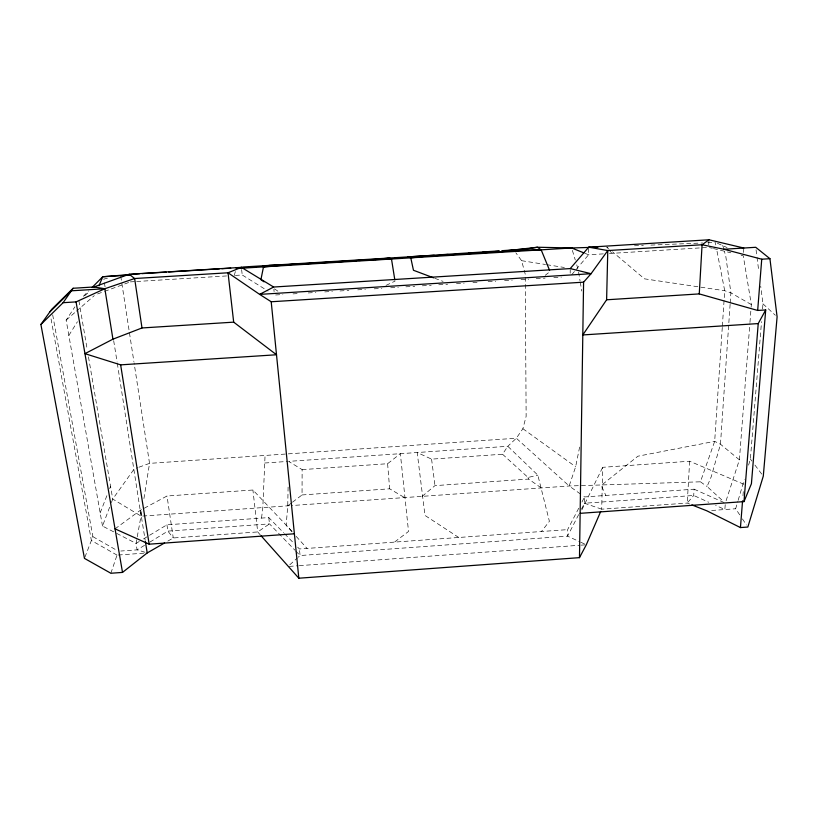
<?xml version="1.0" encoding="UTF-8"?>
<svg xmlns="http://www.w3.org/2000/svg" width="818" height="818" viewBox="0 0 818 818"><rect width="100%" height="100%" fill="white"/><g stroke="black" fill="none" stroke-linecap="round" stroke-linejoin="round"><path stroke-width="0.61" stroke-dasharray="4.09 3.07" d="M292.507 502.201L302.046 494.951L302.128 469.624L288.611 461.372L507.804 446.291L516.322 438.233L522.886 428.714L526.138 416.29L525.238 274.163L521.598 260.686L515.841 252.752M578.735 508.213L567.631 529.624L567.569 536.168L579.686 541.731M570.197 273.151L570.228 269.725M588.694 248.447L588.592 254.776L575.77 269.94M292.016 531.792L286.167 525.32L287.742 505.821L288.161 484.236M689.554 503.99L687.243 503.07L601.7 509.185L602.682 467.313L689.646 461.229L743.879 484.266M261.535 518.101L262.823 507.579L265.052 455.452M689.646 461.229L687.243 503.07L693.715 495.473L694.093 489.184L584.573 496.955L581.496 494.757M708.705 244.848L708.93 241.054M722.274 327.425L714.676 441.342L700.423 481.812L569.175 485.984L291.545 505.555M722.355 326.167L724.717 290.717L716.742 249.879M730.116 304.296L720.464 444.215L711.21 476.792L707.079 486.516L722.591 500.636M730.198 303.018L730.903 292.844L725.811 256.402L724.441 251.494M743.511 252.476L743.756 249.142M726.108 500.718L739.4 459.828L749.861 323.693M749.963 322.415L751.036 308.427M751.139 307.149L751.333 304.603L743.276 255.809L738.317 254.602M742.969 495.728L743.378 490.636M748.593 465.125L750.382 459.062L761.527 321.668M762.56 308.948L762.969 303.856L760.72 286.259M144.97 552.252L137.107 549.86L136.054 543.418L142.138 509.87M143.937 498.561L149.541 463.366L134.08 362.865M580.463 494.031L569.175 485.984L575.637 466.761L580.207 444.184M234.265 275.472L236.197 268.549M739.717 514.859L735.648 508.765L737.805 501.495M738.163 500.279L744.278 479.665M110.87 573.254L117.69 553.152M113.682 531.843L102.495 526.056L109.612 507.272M111.391 502.579L112.731 499.052L134.224 468.918L137.751 467.64M84.888 557.252L92.874 536.659L52.597 314.357M100.164 512.866L107.393 494.389M109.653 488.622L110.553 486.311M581.792 509.972L602.682 467.313M578.643 514.604L567.569 536.168L300.083 555.534L298.212 557.222M581.557 508.929L584.471 503.244L584.573 496.955L581.649 502.579M68.845 335.421L77.434 321.74M102.495 526.056L66.146 320.135L74.867 306.873M458.745 537.477L424.982 515.432L417.2 452.528L431.577 459.133L502.528 454.225L507.804 446.291L537.835 475.146L549.399 521.332L541.434 531.516M571.762 274.674L574.972 270.891M83.313 296.31L88.61 290.973M289.787 564.809L297.271 558.06M66.146 320.135L75.522 311.965M76.463 311.147L94.285 295.635M84.653 295.758L89.438 291.597M422.17 496.342L434.971 485.636L528.612 479.072L541.301 487.947M302.128 469.624L387.609 463.714L400.35 453.683L408.53 531.455L394.501 542.109M545.197 275.318L550.064 271.504M287.742 505.821L291.556 502.927M115.031 528.857L140.369 510.289L167.015 496.005L252.915 490.013L292.66 531.966M144.541 545.33L137.107 549.86L120.849 551.025M149.847 542.099L167.884 531.117L269.48 523.888L294.838 550.105M139.244 541.496L136.054 543.418L114.796 532.416M143.508 538.929L166.944 524.808L268.785 517.579L283.672 532.835M167.833 541.087L173.263 537.968L257.711 531.945L269.48 523.888L268.785 517.579M386.055 285.349L395.022 281.147M97.567 293.948L103.416 291.801M104.592 291.372L129.183 282.312M138.937 467.211L149.541 463.366L516.322 438.233L569.175 485.984M107.403 278.212L103.814 279.102L104.223 281.617M502.528 454.225L528.07 477.467L537.835 475.146M711.67 510.483L735.648 508.765M118.283 555.013L144.694 553.111M297.691 547.181L299.439 548.97L567.631 529.624M289.194 566.404L298.079 565.749M299.347 565.657L579.952 545.238M581.22 545.146L585.034 544.87M302.046 494.951L389.654 488.806L404.562 497.589M88.477 356.893L112.731 499.052L141.136 516.158L290.278 505.647M264.787 463.008L287.363 461.454M130.348 281.883L135.42 281.566M136.688 281.494L226.668 275.942M235.4 275.41L242.23 274.981L267.987 291.034M603.306 253.877L588.592 254.776L585.207 253.416M609.441 253.498L708.552 247.384L712.274 248.283M275.635 294.971L282.854 294.521M293.008 293.887L299.357 293.488M308.243 292.936L315.86 292.455M324.746 291.903L332.353 291.423M339.971 290.952L348.857 290.4M357.742 289.838L365.36 289.368M374.245 288.815L381.853 288.335M390.707 287.783L398.305 287.312M405.892 286.832L414.746 286.28M422.344 285.809L431.198 285.257M438.785 284.776L447.64 284.224M456.505 283.672L464.092 283.202M472.957 282.639L479.287 282.251M488.141 281.699L495.739 281.218M504.594 280.666L512.191 280.196M521.046 279.644L528.643 279.163M536.24 278.693L545.064 278.14M553.847 277.588L561.383 277.118M634.492 245.768L643.326 245.41M650.903 245.093L702.672 242.977M707.713 242.762L715.29 242.455L715.781 244.93M521.598 260.686L545.494 264.49M546.741 264.684L564.348 267.486M713.511 248.58L730.873 252.803M601.7 509.185L584.471 503.244L693.715 495.473L708.715 502.242M434.777 278.284L443.07 281.392M717.417 243.283L727.049 247.568M694.093 489.184L725.331 503.121L724.86 509.542L715.638 505.371M580.79 542.242L586.301 544.778M92.874 536.659L116.136 549.941M117.025 555.105L91.381 540.494L50.931 318.274M751.333 304.603L730.903 292.844L724.717 290.717L644.482 278.836L612.529 251.821M274.49 288.877L278.672 291.699M700.423 481.812L707.079 486.516M522.886 428.714L575.637 466.761M739.4 459.828L720.464 444.215L714.676 441.342L637.897 456.209L601.22 485.411L605.841 495.442M608.653 248.549L606.721 246.913L608.193 248.744M762.969 303.856L775.331 315.247M284.552 533.725L293.304 542.692M295.707 551.015L300.083 555.534L299.439 548.97M296.198 536.414L307.067 548.418M260.236 534.819L257.711 531.945L252.915 490.013M608.94 249.664L611.895 253.345M750.382 459.062L751.906 461.066M754.942 465.084L761.773 474.133M742.427 518.919L746.497 525.003M528.07 477.467L528.612 479.072M572.385 250.38L575.279 260.032M576.731 264.858L577.815 268.478M722.723 245.369L724.104 250.267M78.896 300.748L87.189 349.347M578.592 272.189L580.064 280.973M580.279 282.23L581.751 291.014M104.418 282.875L105.225 287.905M113.682 340.697L117.107 362.067M117.311 363.325L141.136 516.158M140.369 510.289L145.195 540.391M120.747 276.187L133.886 361.617M166.944 524.808L167.884 531.117L173.263 537.968L167.015 496.005M756.057 249.807L756.855 256.095M757.018 257.353L758.787 271.177M431.577 459.133L434.971 485.636M241.627 269.541L242.23 274.981M273.866 289.316L274.091 291.607M387.609 463.714L389.654 488.806"/><path stroke-width="1.23" d="M261.075 535.78L298.826 578.214L579.481 557.651L583.592 282.169L591.066 273.703L607.774 250.564L702.079 244.756L723.981 249.255L761.742 259.204L769.932 258.692L777.1 316.873L763.286 476.137L747.846 527.037L740.443 527.569L706.875 510.831L691.864 504.9M606.619 299.787L699.257 293.907L757.673 310.451L765.709 309.94L758.225 323.58L582.805 334.94L606.619 299.787L607.774 250.564L588.715 247.179L570.238 268.58L273.641 287.026L259.654 294.388L228.028 272.783L134.633 278.529L104.847 288.734L76.064 301.893L63.109 302.701L40.9 324.48L84.448 558.377L110.87 573.254L122.516 572.406L147.209 552.937L164.582 542.958M699.257 293.907L702.079 244.756L709.012 239.786L743.838 248.028M740.443 527.569L742.57 500.831M757.673 310.451L761.742 259.204M580.146 513.336L743.991 501.608L758.225 323.58M765.709 309.94L751.415 483.735L743.991 501.608M303.079 263.958L269.153 265.4L263.498 266.883L260.901 279.705L264.04 281.821M98.978 285.779L102.741 276.75L139.551 273.764M600.709 511.485L586.301 544.778L579.481 557.651M63.109 302.701L73.139 288.263L93.937 286.975L104.847 288.734L112.935 339.173L84.949 353.662L120.645 364.859L276.504 354.767L233.682 322.149L141.995 327.957L112.935 339.173M40.9 324.48L51.687 309.327L73.139 288.263M92.148 287.415L102.741 276.75L129.428 275.104M49.786 312.006L71.37 290.809L104.847 288.734M273.641 287.026L241.392 267.363L228.028 272.783L233.682 322.149M372.691 259.684L391.495 259.02L394.828 279.92M93.937 286.975L129.203 274.245L241.392 267.363M239.838 267.762L243.478 266.975L422.834 255.983M501.833 250.697L526.751 248.969L537.395 247.24L571.659 247.966L597.958 247.169M506.393 250.789L537.395 247.24L541.168 249.838L549.594 270.359M499.338 250.87L407.64 256.913L410.779 257.834L425.227 256.279L527.344 250.011L541.168 249.838M375.217 259.531L389.501 258.018L391.495 259.02M263.498 266.883L282.834 265.206M115.031 528.857L149.152 544.185L294.388 533.786M429.164 255.594L434.235 255.277M441.832 254.817L448.162 254.429M455.759 253.958L460.831 253.652M468.428 253.181L473.489 252.874M482.354 252.322L487.426 252.016M495.023 251.545L498.816 251.32M142.087 273.611L166.146 272.138M168.682 271.975L219.347 268.866M221.872 268.713L230.737 268.171M235.809 267.864L242.138 267.476M248.488 267.077L256.126 266.617M262.486 266.218L268.846 265.83M275.206 265.441L375.769 259.316M382.088 258.887L388.448 258.498M394.808 258.099L402.446 257.639M408.806 257.241L413.888 256.934M305.615 263.805L315.738 263.181M319.531 262.946L329.664 262.333M332.19 262.169L343.58 261.474M346.116 261.32L356.239 260.697M358.765 260.543L368.887 259.919M241.157 268.253L571.659 247.966L584.072 252.966M588.715 247.179L709.012 239.786M723.981 249.255L755.73 247.292L769.932 258.692M570.238 268.58L591.066 273.703L259.654 294.388L271.208 301.76L583.592 282.169M565.299 248.273L571.659 247.966M422.742 255.564L425.227 256.279M433.591 277.834L413.458 270.267L410.779 257.834M129.203 274.245L134.633 278.529L141.995 327.957M526.751 248.969L527.344 250.011M76.064 301.893L122.516 572.406M145.399 541.649L147.209 552.937M120.645 364.859L149.152 544.185M271.208 301.76L298.826 578.214"/></g></svg>
